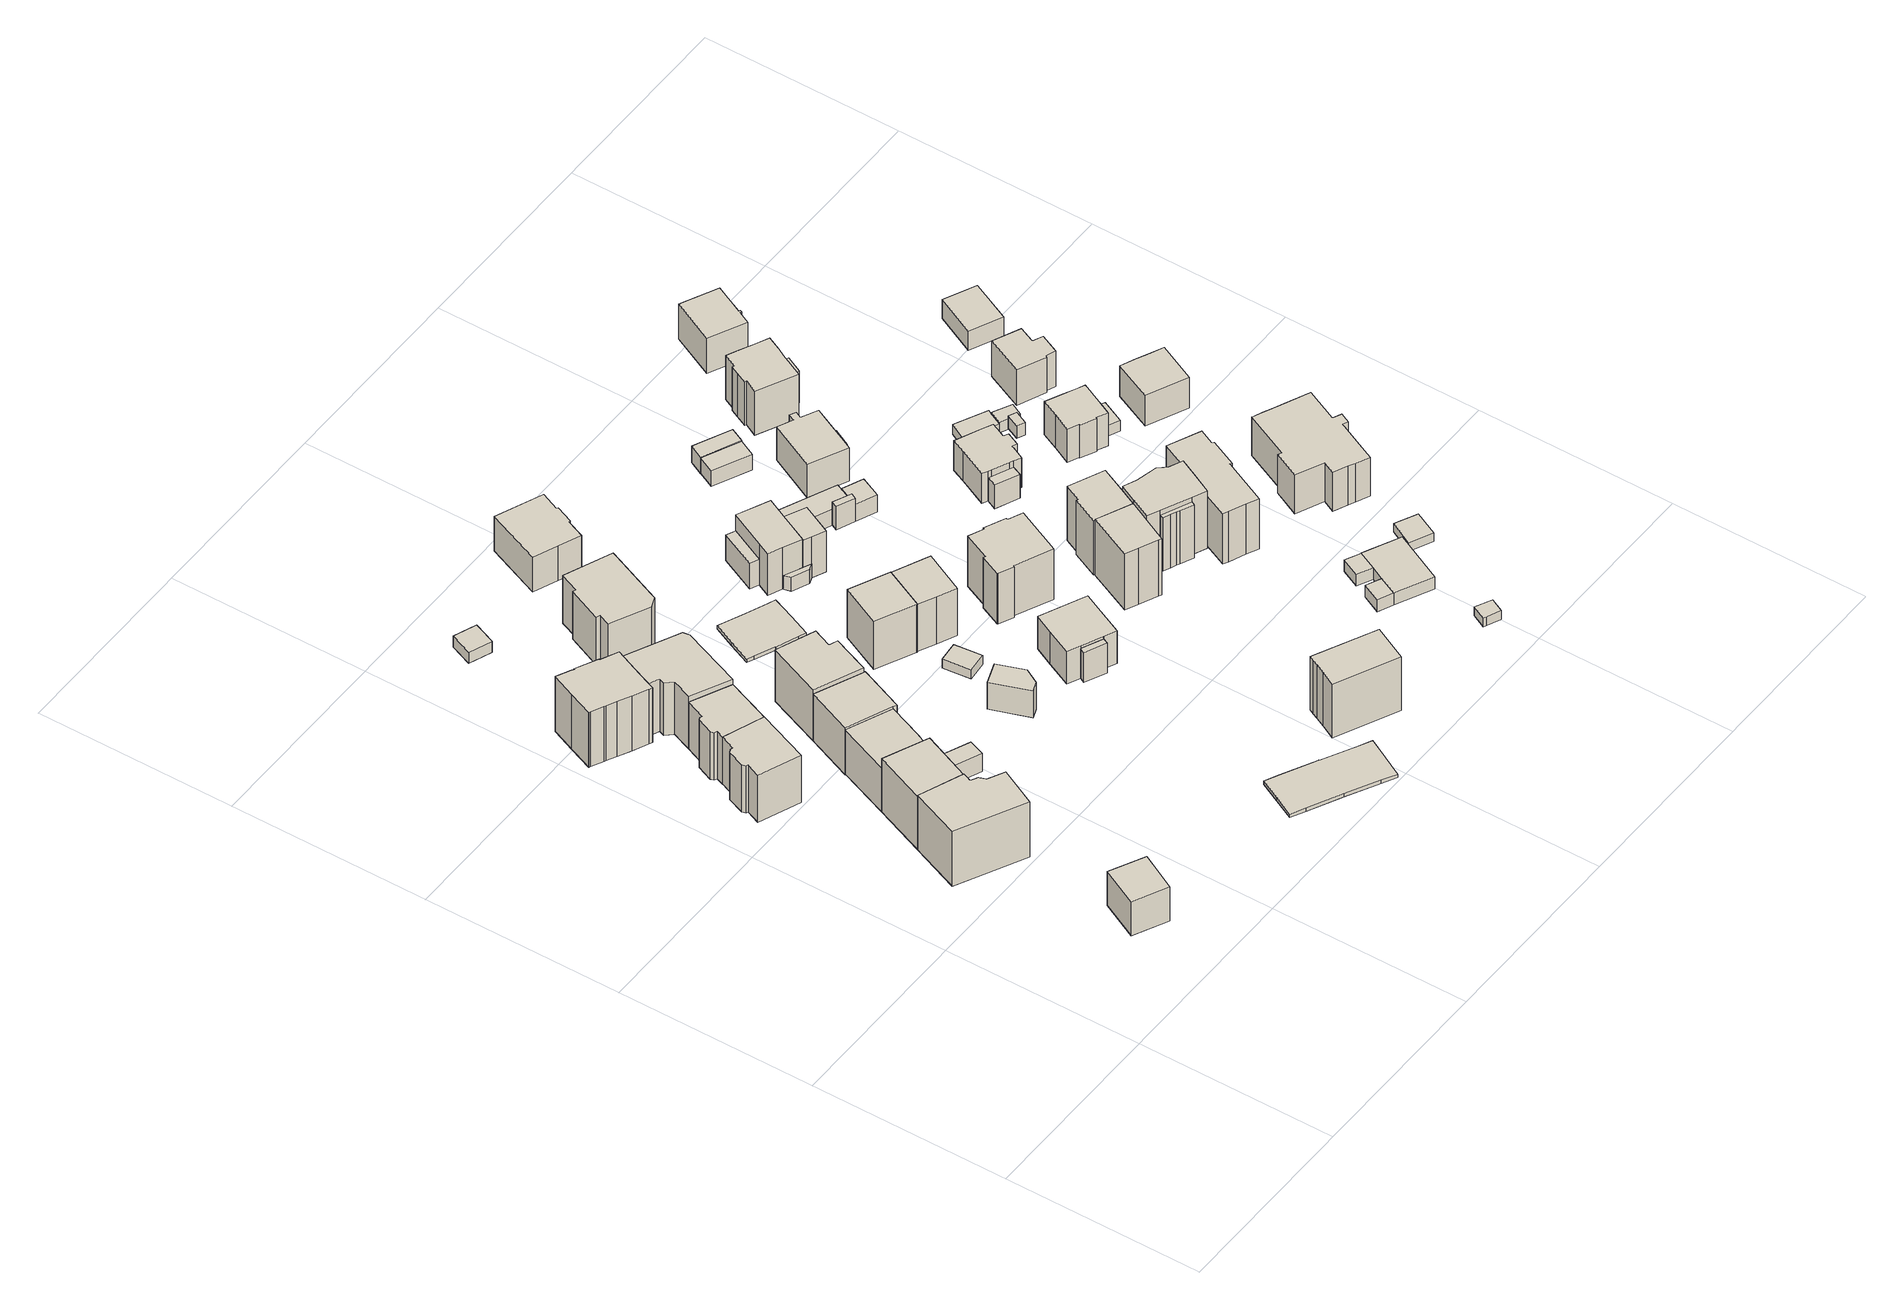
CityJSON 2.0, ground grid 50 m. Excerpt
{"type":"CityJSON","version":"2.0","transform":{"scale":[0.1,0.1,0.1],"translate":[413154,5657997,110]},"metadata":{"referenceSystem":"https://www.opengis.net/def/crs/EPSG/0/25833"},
"CityObjects":{
"building1":{"type":"Building","attributes":{"Dachtyp_tdc":"tdcFreeFormRoof","Gemeindeschluessel":14612000,"Dachneigung":41.94,"QualitaetDacherkennung":70,"Geometrietyp2DReferenz":"3000","measuredHeight":12.19,"function":"31001_9998","roofType":"5000"},"geometry":[{"type":"Solid","lod":"1","boundaries":[[[[0,1,2,3]],[[4,5,6,7]],[[3,5,4,0]],[[2,6,5,3]],[[1,7,6,2]],[[0,4,7,1]]]]}]},
"building2":{"type":"Building","attributes":{"Dachtyp_tdc":"tdcFreeFormRoof","Gemeindeschluessel":14612000,"Dachneigung":33.84,"QualitaetDacherkennung":47,"Geometrietyp2DReferenz":"3000","measuredHeight":18.22,"function":"31001_9998","roofType":"5000"},"geometry":[{"type":"Solid","lod":"1","boundaries":[[[[8,9,10,11,12,13,14,15]],[[16,17,18,19,20,21,22,23]],[[15,17,16,8]],[[14,18,17,15]],[[13,19,18,14]],[[12,20,19,13]],[[11,21,20,12]],[[10,22,21,11]],[[9,23,22,10]],[[8,16,23,9]]]]}]},
"building3":{"type":"Building","attributes":{"Dachtyp_tdc":"tdcFreeFormRoof","Gemeindeschluessel":14612000,"Dachneigung":29.76,"QualitaetDacherkennung":68,"Geometrietyp2DReferenz":"3000","measuredHeight":15.93,"function":"31001_9998","roofType":"5000"},"geometry":[{"type":"Solid","lod":"1","boundaries":[[[[24,25,26,27,28,29,30,31,32,33]],[[34,35,36,37,38,39,40,41,42,43]],[[33,35,34,24]],[[32,36,35,33]],[[31,37,36,32]],[[30,38,37,31]],[[29,39,38,30]],[[28,40,39,29]],[[27,41,40,28]],[[26,42,41,27]],[[25,43,42,26]],[[24,34,43,25]]]]}]},
"building4":{"type":"Building","attributes":{"Dachtyp_tdc":"tdcPolyFlatRoof","Gemeindeschluessel":14612000,"Dachneigung":0,"QualitaetDacherkennung":62,"Geometrietyp2DReferenz":"3000","measuredHeight":15.97,"function":"31001_9998","roofType":"1000"},"geometry":[{"type":"Solid","lod":"1","boundaries":[[[[44,45,46,47]],[[48,49,50,51]],[[47,49,48,44]],[[46,50,49,47]],[[45,51,50,46]],[[44,48,51,45]]]]}]},
"building5":{"type":"Building","attributes":{"Dachtyp_tdc":"tdcGableRoof","Gemeindeschluessel":14612000,"Dachneigung":12.83,"QualitaetDacherkennung":75,"Geometrietyp2DReferenz":"3000","measuredHeight":17.01,"function":"31001_9998","roofType":"3100"},"geometry":[{"type":"Solid","lod":"1","boundaries":[[[[52,53,54,55,56,57,58,59,60,61,62,63,64,65,66,67,68,69,70,71]],[[72,73,74,75,76,77,78,79,80,81,82,83,84,85,86,87,88,89,90,91]],[[71,73,72,52]],[[70,74,73,71]],[[69,75,74,70]],[[68,76,75,69]],[[67,77,76,68]],[[66,78,77,67]],[[65,79,78,66]],[[64,80,79,65]],[[63,81,80,64]],[[62,82,81,63]],[[61,83,82,62]],[[60,84,83,61]],[[59,85,84,60]],[[58,86,85,59]],[[57,87,86,58]],[[56,88,87,57]],[[55,89,88,56]],[[54,90,89,55]],[[53,91,90,54]],[[52,72,91,53]]]]}]},
"building6":{"type":"Building","attributes":{"Dachtyp_tdc":"tdcFreeFormRoof","Gemeindeschluessel":14612000,"Dachneigung":30,"QualitaetDacherkennung":72,"Geometrietyp2DReferenz":"3000","measuredHeight":15.95,"function":"31001_9998","roofType":"5000"},"geometry":[{"type":"Solid","lod":"1","boundaries":[[[[92,93,94,95,96,97,98,99,100,101]],[[102,103,104,105,106,107,108,109,110,111]],[[101,103,102,92]],[[100,104,103,101]],[[99,105,104,100]],[[98,106,105,99]],[[97,107,106,98]],[[96,108,107,97]],[[95,109,108,96]],[[94,110,109,95]],[[93,111,110,94]],[[92,102,111,93]]]]}]},
"building7":{"type":"Building","attributes":{"Dachtyp_tdc":"tdcGableRoof","Gemeindeschluessel":14612000,"Dachneigung":38.31,"QualitaetDacherkennung":55,"Geometrietyp2DReferenz":"3000","measuredHeight":15.66,"function":"31001_9998","roofType":"3100"},"geometry":[{"type":"Solid","lod":"1","boundaries":[[[[112,113,114,115,116,117]],[[118,119,120,121,50,49]],[[117,119,118,112]],[[116,120,119,117]],[[115,121,120,116]],[[114,50,121,115]],[[113,49,50,114]],[[112,118,49,113]]]]}]},
"building8":{"type":"Building","attributes":{"Dachtyp_tdc":"tdcFreeFormRoof","Gemeindeschluessel":14612000,"Dachneigung":10.25,"QualitaetDacherkennung":38,"Geometrietyp2DReferenz":"3000","measuredHeight":17.3,"function":"31001_9998","roofType":"5000"},"geometry":[{"type":"Solid","lod":"1","boundaries":[[[[122,123,124,125,126,127,128,129,130]],[[108,131,132,133,134,135,136,137,109]],[[130,131,108,122]],[[129,132,131,130]],[[128,133,132,129]],[[127,134,133,128]],[[126,135,134,127]],[[125,136,135,126]],[[124,137,136,125]],[[123,109,137,124]],[[122,108,109,123]]]]}]},
"building9":{"type":"Building","attributes":{"Dachtyp_tdc":"tdcFreeFormRoof","Gemeindeschluessel":14612000,"Dachneigung":26.34,"QualitaetDacherkennung":19,"Geometrietyp2DReferenz":"3000","measuredHeight":5.82,"function":"31001_9998","roofType":"5000"},"geometry":[{"type":"Solid","lod":"1","boundaries":[[[[138,139,140,141,142,143]],[[144,145,146,147,148,149]],[[143,145,144,138]],[[142,146,145,143]],[[141,147,146,142]],[[140,148,147,141]],[[139,149,148,140]],[[138,144,149,139]]]]}]},
"building10":{"type":"Building","attributes":{"Dachtyp_tdc":"tdcFreeFormRoof","Gemeindeschluessel":14612000,"Dachneigung":39.56,"QualitaetDacherkennung":43,"Geometrietyp2DReferenz":"3000","measuredHeight":16.81,"function":"31001_9998","roofType":"5000"},"geometry":[{"type":"Solid","lod":"1","boundaries":[[[[150,151,152,153,154,155]],[[156,157,158,159,160,161]],[[155,157,156,150]],[[154,158,157,155]],[[153,159,158,154]],[[152,160,159,153]],[[151,161,160,152]],[[150,156,161,151]]]]}]},
"building11":{"type":"Building","attributes":{"Dachtyp_tdc":"tdcGableRoof","Gemeindeschluessel":14612000,"Dachneigung":25.53,"QualitaetDacherkennung":77,"Geometrietyp2DReferenz":"3000","measuredHeight":4.07,"function":"31001_9998","roofType":"3100"},"geometry":[{"type":"Solid","lod":"1","boundaries":[[[[162,163,164,165]],[[166,167,168,169]],[[165,167,166,162]],[[164,168,167,165]],[[163,169,168,164]],[[162,166,169,163]]]]}]},
"building12":{"type":"Building","attributes":{"Dachtyp_tdc":"tdcFreeFormRoof","Gemeindeschluessel":14612000,"Dachneigung":32.4,"QualitaetDacherkennung":54,"Geometrietyp2DReferenz":"3000","measuredHeight":17.24,"function":"31001_9998","roofType":"5000"},"geometry":[{"type":"Solid","lod":"1","boundaries":[[[[170,171,172,173,174,175]],[[176,177,157,156,178,179]],[[175,177,176,170]],[[174,157,177,175]],[[173,156,157,174]],[[172,178,156,173]],[[171,179,178,172]],[[170,176,179,171]]]]}]},
"building13":{"type":"Building","attributes":{"Dachtyp_tdc":"tdcFreeFormRoof","Gemeindeschluessel":14612000,"Dachneigung":32.1,"QualitaetDacherkennung":59,"Geometrietyp2DReferenz":"3000","measuredHeight":16.16,"function":"31001_9998","roofType":"5000"},"geometry":[{"type":"Solid","lod":"1","boundaries":[[[[180,181,182,183,184,185,186,187,188]],[[189,190,191,192,193,194,195,196,197]],[[188,190,189,180]],[[187,191,190,188]],[[186,192,191,187]],[[185,193,192,186]],[[184,194,193,185]],[[183,195,194,184]],[[182,196,195,183]],[[181,197,196,182]],[[180,189,197,181]]]]}]},
"building14":{"type":"Building","attributes":{"BodenHoehe":111.93,"gemHoehe":0,"BauwerkHoehe":1,"Breite":11.5,"Erfassungsdatum_Objekt":"2022-03-29","Gemeindeschluessel":"14612000","Geometrietyp2DReferenz":"3000","measuredHeight":1,"function":"53001_1800"},"geometry":[{"type":"Solid","lod":"1","boundaries":[[[[198,199,200,201,202,203,204,205,206,207,208,209,210,211]],[[212,213,214,215,216,217,218,219,220,221,222,223,224,225]],[[211,213,212,198]],[[210,214,213,211]],[[209,215,214,210]],[[208,216,215,209]],[[207,217,216,208]],[[206,218,217,207]],[[205,219,218,206]],[[204,220,219,205]],[[203,221,220,204]],[[202,222,221,203]],[[201,223,222,202]],[[200,224,223,201]],[[199,225,224,200]],[[198,212,225,199]]]]}]},
"building15":{"type":"Building","attributes":{"Dachtyp_tdc":"tdcPolyFlatRoof","Gemeindeschluessel":14612000,"Dachneigung":0,"QualitaetDacherkennung":50,"Geometrietyp2DReferenz":"3000","measuredHeight":7.91,"function":"31001_9998","roofType":"1000"},"geometry":[{"type":"Solid","lod":"1","boundaries":[[[[226,227,228,229,230]],[[231,232,233,234,235]],[[230,232,231,226]],[[229,233,232,230]],[[228,234,233,229]],[[227,235,234,228]],[[226,231,235,227]]]]}]},
"building16":{"type":"Building","attributes":{"BodenHoehe":111.29,"gemHoehe":0,"BauwerkHoehe":1,"Breite":12,"Erfassungsdatum_Objekt":"2022-03-29","Gemeindeschluessel":"14612000","Geometrietyp2DReferenz":"3000","measuredHeight":1,"function":"53001_1800"},"geometry":[{"type":"Solid","lod":"1","boundaries":[[[[236,237,238,239,240,241,242,243,244,245,246,247,248,249]],[[250,251,252,253,254,255,256,257,258,259,260,261,262,263]],[[249,251,250,236]],[[248,252,251,249]],[[247,253,252,248]],[[246,254,253,247]],[[245,255,254,246]],[[244,256,255,245]],[[243,257,256,244]],[[242,258,257,243]],[[241,259,258,242]],[[240,260,259,241]],[[239,261,260,240]],[[238,262,261,239]],[[237,263,262,238]],[[236,250,263,237]]]]}]},
"building17":{"type":"Building","attributes":{"Dachtyp_tdc":"tdcPolyFlatRoof","Gemeindeschluessel":14612000,"Dachneigung":0,"QualitaetDacherkennung":91,"Geometrietyp2DReferenz":"3000","measuredHeight":2.74,"function":"31001_9998","roofType":"1000"},"geometry":[{"type":"Solid","lod":"1","boundaries":[[[[264,265,266,267]],[[268,269,270,271]],[[267,269,268,264]],[[266,270,269,267]],[[265,271,270,266]],[[264,268,271,265]]]]}]},
"building18":{"type":"Building","attributes":{"Dachtyp_tdc":"tdcGableRoof","Gemeindeschluessel":14612000,"Dachneigung":36.24,"QualitaetDacherkennung":60,"Geometrietyp2DReferenz":"3000","measuredHeight":16.45,"function":"31001_9998","roofType":"3100"},"geometry":[{"type":"Solid","lod":"1","boundaries":[[[[272,273,274,275,276]],[[277,278,279,280,281]],[[276,278,277,272]],[[275,279,278,276]],[[274,280,279,275]],[[273,281,280,274]],[[272,277,281,273]]]]}]},
"building19":{"type":"Building","attributes":{"Dachtyp_tdc":"tdcGableRoof","Gemeindeschluessel":14612000,"Dachneigung":26.32,"QualitaetDacherkennung":50,"Geometrietyp2DReferenz":"3000","measuredHeight":11.9,"function":"31001_9998","roofType":"3100"},"geometry":[{"type":"Solid","lod":"1","boundaries":[[[[282,283,284,285,286,287,288,289,290,291]],[[292,293,294,295,296,297,298,299,300,301]],[[291,293,292,282]],[[290,294,293,291]],[[289,295,294,290]],[[288,296,295,289]],[[287,297,296,288]],[[286,298,297,287]],[[285,299,298,286]],[[284,300,299,285]],[[283,301,300,284]],[[282,292,301,283]]]]}]},
"building20":{"type":"Building","attributes":{"Dachtyp_tdc":"tdcFreeFormRoof","Gemeindeschluessel":14612000,"Dachneigung":36.78,"QualitaetDacherkennung":63,"Geometrietyp2DReferenz":"3000","measuredHeight":16.24,"function":"31001_9998","roofType":"5000"},"geometry":[{"type":"Solid","lod":"1","boundaries":[[[[302,303,304,305,306]],[[307,308,309,310,311]],[[306,308,307,302]],[[305,309,308,306]],[[304,310,309,305]],[[303,311,310,304]],[[302,307,311,303]]]]}]},
"building21":{"type":"Building","attributes":{"Gemeindeschluessel":14612000,"Geometrietyp2DReferenz":"3000","function":"31001_9998","roofType":"9999"},"children":["building21-1","building21-2"]},
"building21-1":{"type":"BuildingPart","attributes":{"Dachtyp_tdc":"tdcCutGableRoof","Dachneigung":0.627,"QualitaetDacherkennung":43,"Geometrietyp2DReferenz":"3000","measuredHeight":9.21,"roofType":"9999"},"parents":["building21"],"geometry":[{"type":"Solid","lod":"1","boundaries":[[[[312,313,314,315]],[[316,317,318,319]],[[315,317,316,312]],[[314,318,317,315]],[[313,319,318,314]],[[312,316,319,313]]]]}]},
"building21-2":{"type":"BuildingPart","attributes":{"Dachtyp_tdc":"tdcTentRoof","Dachneigung":29.8,"QualitaetDacherkennung":54,"Geometrietyp2DReferenz":"3000","measuredHeight":11.51,"roofType":"3500"},"parents":["building21"],"geometry":[{"type":"Solid","lod":"1","boundaries":[[[[320,321,322,323,324,325,326,327,328]],[[318,329,330,331,332,333,334,335,319]],[[327,329,318,328]],[[326,330,329,327]],[[325,331,330,326]],[[324,332,331,325]],[[323,333,332,324]],[[322,334,333,323]],[[321,335,334,322]],[[320,319,335,321]],[[328,318,319,320]]]]}]},
"building22":{"type":"Building","attributes":{"Dachtyp_tdc":"tdcHipRoof","Gemeindeschluessel":14612000,"Dachneigung":11.22,"QualitaetDacherkennung":61,"Geometrietyp2DReferenz":"3000","measuredHeight":16.4,"function":"31001_9998","roofType":"3200"},"geometry":[{"type":"Solid","lod":"1","boundaries":[[[[336,337,338,339,340,341,342]],[[343,344,345,346,347,348,349]],[[342,344,343,336]],[[341,345,344,342]],[[340,346,345,341]],[[339,347,346,340]],[[338,348,347,339]],[[337,349,348,338]],[[336,343,349,337]]]]}]},
"building23":{"type":"Building","attributes":{"Gemeindeschluessel":14612000,"Geometrietyp2DReferenz":"3000","function":"31001_9998","roofType":"9999"},"children":["building23-1","building23-2","building23-3","building23-4"]},
"building23-1":{"type":"BuildingPart","attributes":{"Dachtyp_tdc":"tdcGableRoof","Dachneigung":10.36,"QualitaetDacherkennung":18,"Geometrietyp2DReferenz":"3000","measuredHeight":8.34,"roofType":"3100"},"parents":["building23"],"geometry":[{"type":"Solid","lod":"1","boundaries":[[[[350,351,352,353]],[[354,355,356,357]],[[353,355,354,350]],[[352,356,355,353]],[[351,357,356,352]],[[350,354,357,351]]]]}]},
"building23-2":{"type":"BuildingPart","attributes":{"Dachtyp_tdc":"tdcHipRoof","Dachneigung":44.69,"QualitaetDacherkennung":45,"Geometrietyp2DReferenz":"3000","measuredHeight":14.65,"roofType":"3200"},"parents":["building23"],"geometry":[{"type":"Solid","lod":"1","boundaries":[[[[358,359,360,361,362,363,364]],[[354,357,365,366,367,368,369]],[[364,357,354,358]],[[363,365,357,364]],[[362,366,365,363]],[[361,367,366,362]],[[360,368,367,361]],[[359,369,368,360]],[[358,354,369,359]]]]}]},
"building23-3":{"type":"BuildingPart","attributes":{"Dachtyp_tdc":"tdcPolyFlatRoof","Dachneigung":18.73,"QualitaetDacherkennung":51,"Geometrietyp2DReferenz":"3000","measuredHeight":4.42,"roofType":"2100"},"parents":["building23"],"geometry":[{"type":"Solid","lod":"1","boundaries":[[[[370,371,372,373]],[[374,375,376,368]],[[373,375,374,370]],[[372,376,375,373]],[[371,368,376,372]],[[370,374,368,371]]]]}]},
"building23-4":{"type":"BuildingPart","attributes":{"Dachtyp_tdc":"tdcHipAndGableRoof","Dachneigung":45.88,"QualitaetDacherkennung":57,"Geometrietyp2DReferenz":"3000","measuredHeight":14.62,"roofType":"5000"},"parents":["building23"],"geometry":[{"type":"Solid","lod":"1","boundaries":[[[[377,378,379,380,381]],[[382,383,374,367,366]],[[381,383,382,377]],[[380,374,383,381]],[[379,367,374,380]],[[378,366,367,379]],[[377,382,366,378]]]]}]},
"building24":{"type":"Building","attributes":{"Dachtyp_tdc":"tdcTentRoof","Gemeindeschluessel":14612000,"Dachneigung":18.92,"QualitaetDacherkennung":70,"Geometrietyp2DReferenz":"3000","measuredHeight":16.29,"function":"31001_9998","roofType":"3500"},"geometry":[{"type":"Solid","lod":"1","boundaries":[[[[384,385,386,387,388,389,390,391,392,393,394,395,396]],[[397,398,399,400,401,402,403,404,405,406,407,408,409]],[[396,398,397,384]],[[395,399,398,396]],[[394,400,399,395]],[[393,401,400,394]],[[392,402,401,393]],[[391,403,402,392]],[[390,404,403,391]],[[389,405,404,390]],[[388,406,405,389]],[[387,407,406,388]],[[386,408,407,387]],[[385,409,408,386]],[[384,397,409,385]]]]}]},
"building25":{"type":"Building","attributes":{"Dachtyp_tdc":"tdcPolyFlatRoof","Gemeindeschluessel":14612000,"Dachneigung":0,"QualitaetDacherkennung":0,"Geometrietyp2DReferenz":"3000","BezugspunktDach":"2000","measuredHeight":3,"function":"31001_9998"},"geometry":[{"type":"Solid","lod":"1","boundaries":[[[[410,411,412,413,414]],[[415,416,417,418,419]],[[414,416,415,410]],[[413,417,416,414]],[[412,418,417,413]],[[411,419,418,412]],[[410,415,419,411]]]]}]},
"building26":{"type":"Building","attributes":{"Dachtyp_tdc":"tdcFreeFormRoof","Gemeindeschluessel":14612000,"Dachneigung":39.5,"QualitaetDacherkennung":43,"Geometrietyp2DReferenz":"3000","measuredHeight":18.75,"function":"31001_9998","roofType":"5000"},"geometry":[{"type":"Solid","lod":"1","boundaries":[[[[420,421,422,423,424,425,426]],[[427,428,429,430,431,432,433]],[[426,428,427,420]],[[425,429,428,426]],[[424,430,429,425]],[[423,431,430,424]],[[422,432,431,423]],[[421,433,432,422]],[[420,427,433,421]]]]}]},
"building27":{"type":"Building","attributes":{"Gemeindeschluessel":14612000,"Geometrietyp2DReferenz":"3000","function":"31001_9998","roofType":"9999"},"children":["building27-1","building27-2","building27-3"]},
"building27-1":{"type":"BuildingPart","attributes":{"Dachtyp_tdc":"tdcGableRoof","Dachneigung":68.47,"QualitaetDacherkennung":4,"Geometrietyp2DReferenz":"3000","measuredHeight":11.21,"roofType":"3100"},"parents":["building27"],"geometry":[{"type":"Solid","lod":"1","boundaries":[[[[434,435,436,437]],[[438,439,440,441]],[[437,439,438,434]],[[436,440,439,437]],[[435,441,440,436]],[[434,438,441,435]]]]}]},
"building27-2":{"type":"BuildingPart","attributes":{"Dachtyp_tdc":"tdcHipAndGableRoof","Dachneigung":10.11,"QualitaetDacherkennung":45,"Geometrietyp2DReferenz":"3000","measuredHeight":5.62,"roofType":"5000"},"parents":["building27"],"geometry":[{"type":"Solid","lod":"1","boundaries":[[[[442,443,444,445]],[[446,440,447,448]],[[445,440,446,442]],[[444,447,440,445]],[[443,448,447,444]],[[442,446,448,443]]]]}]},
"building27-3":{"type":"BuildingPart","attributes":{"Dachtyp_tdc":"tdcGableRoof","Dachneigung":37.48,"QualitaetDacherkennung":11,"Geometrietyp2DReferenz":"3000","measuredHeight":7.16,"roofType":"3100"},"parents":["building27"],"geometry":[{"type":"Solid","lod":"1","boundaries":[[[[449,450,451,452]],[[453,441,454,455]],[[452,441,453,449]],[[451,454,441,452]],[[450,455,454,451]],[[449,453,455,450]]]]}]},
"building28":{"type":"Building","attributes":{"Dachtyp_tdc":"tdcHipAndGableRoof","Gemeindeschluessel":14612000,"Dachneigung":39.61,"QualitaetDacherkennung":51,"Geometrietyp2DReferenz":"3000","measuredHeight":18.2,"function":"31001_9998","roofType":"5000"},"geometry":[{"type":"Solid","lod":"1","boundaries":[[[[456,457,458,459,460,461,462,463,464]],[[465,466,467,468,469,470,471,472,473]],[[464,466,465,456]],[[463,467,466,464]],[[462,468,467,463]],[[461,469,468,462]],[[460,470,469,461]],[[459,471,470,460]],[[458,472,471,459]],[[457,473,472,458]],[[456,465,473,457]]]]}]},
"building29":{"type":"Building","attributes":{"Dachtyp_tdc":"tdcPolyFlatRoof","Gemeindeschluessel":14612000,"Dachneigung":27.42,"QualitaetDacherkennung":83,"Geometrietyp2DReferenz":"3000","measuredHeight":5.73,"function":"31001_9998","roofType":"2100"},"geometry":[{"type":"Solid","lod":"1","boundaries":[[[[474,475,476,477]],[[478,479,480,481]],[[477,479,478,474]],[[476,480,479,477]],[[475,481,480,476]],[[474,478,481,475]]]]}]},
"building30":{"type":"Building","attributes":{"Dachtyp_tdc":"tdcPolyFlatRoof","Gemeindeschluessel":14612000,"Dachneigung":28.26,"QualitaetDacherkennung":78,"Geometrietyp2DReferenz":"3000","measuredHeight":5.95,"function":"31001_9998","roofType":"2100"},"geometry":[{"type":"Solid","lod":"1","boundaries":[[[[482,483,484,485]],[[486,487,488,489]],[[485,487,486,482]],[[484,488,487,485]],[[483,489,488,484]],[[482,486,489,483]]]]}]},
"building31":{"type":"Building","attributes":{"Gemeindeschluessel":14612000,"Geometrietyp2DReferenz":"3000","function":"31001_9998","roofType":"9999"},"children":["building31-1","building31-2"]},
"building31-1":{"type":"BuildingPart","attributes":{"Dachtyp_tdc":"tdcGableRoof","Dachneigung":40.02,"QualitaetDacherkennung":63,"Geometrietyp2DReferenz":"3000","measuredHeight":19.59,"roofType":"3100"},"parents":["building31"],"geometry":[{"type":"Solid","lod":"1","boundaries":[[[[490,491,492,493,494,495,496,497,498,499,500,501]],[[502,503,504,505,506,507,508,509,510,511,512,513]],[[501,502,513,490]],[[500,503,502,501]],[[499,504,503,500]],[[498,505,504,499]],[[497,506,505,498]],[[496,507,506,497]],[[495,508,507,496]],[[494,509,508,495]],[[493,510,509,494]],[[492,511,510,493]],[[491,512,511,492]],[[490,513,512,491]]]]}]},
"building31-2":{"type":"BuildingPart","attributes":{"Dachtyp_tdc":"tdcGableRoof","Dachneigung":26.72,"QualitaetDacherkennung":37,"Geometrietyp2DReferenz":"3000","measuredHeight":16.87,"roofType":"3100"},"parents":["building31"],"geometry":[{"type":"Solid","lod":"1","boundaries":[[[[514,515,516,517,518,519,520,521]],[[522,523,524,525,502,526,513,527]],[[521,523,522,514]],[[520,524,523,521]],[[519,525,524,520]],[[518,502,525,519]],[[517,526,502,518]],[[516,513,526,517]],[[515,527,513,516]],[[514,522,527,515]]]]}]},
"building32":{"type":"Building","attributes":{"Dachtyp_tdc":"tdcFreeFormRoof","Gemeindeschluessel":14612000,"Dachneigung":10.28,"QualitaetDacherkennung":18,"Geometrietyp2DReferenz":"3000","measuredHeight":3,"function":"31001_9998","roofType":"5000"},"geometry":[{"type":"Solid","lod":"1","boundaries":[[[[528,529,530,531,532]],[[533,534,535,536,537]],[[532,534,533,528]],[[531,535,534,532]],[[530,536,535,531]],[[529,537,536,530]],[[528,533,537,529]]]]}]},
"building33":{"type":"Building","attributes":{"Gemeindeschluessel":14612000,"Geometrietyp2DReferenz":"3000","function":"31001_9998","roofType":"9999"},"children":["building33-1","building33-2","building33-3"]},
"building33-1":{"type":"BuildingPart","attributes":{"Dachtyp_tdc":"tdcPolyFlatRoof","Dachneigung":0,"QualitaetDacherkennung":81,"Geometrietyp2DReferenz":"3000","measuredHeight":3.47,"roofType":"1000"},"parents":["building33"],"geometry":[{"type":"Solid","lod":"1","boundaries":[[[[538,539,540,541]],[[542,543,544,545]],[[541,543,542,538]],[[540,544,543,541]],[[539,545,544,540]],[[538,542,545,539]]]]}]},
"building33-2":{"type":"BuildingPart","attributes":{"Dachtyp_tdc":"tdcPolyFlatRoof","Dachneigung":0,"QualitaetDacherkennung":78,"Geometrietyp2DReferenz":"3000","measuredHeight":3.47,"roofType":"1000"},"parents":["building33"],"geometry":[{"type":"Solid","lod":"1","boundaries":[[[[546,547,548,549]],[[550,551,552,553]],[[549,551,550,546]],[[548,552,551,549]],[[547,553,552,548]],[[546,550,553,547]]]]}]},
"building33-3":{"type":"BuildingPart","attributes":{"Dachtyp_tdc":"tdcPolyFlatRoof","Dachneigung":0,"QualitaetDacherkennung":74,"Geometrietyp2DReferenz":"3000","measuredHeight":3.53,"roofType":"1000"},"parents":["building33"],"geometry":[{"type":"Solid","lod":"1","boundaries":[[[[554,555,556,557,558,559,560]],[[561,542,545,553,552,562,563]],[[560,542,561,554]],[[559,545,542,560]],[[558,553,545,559]],[[557,552,553,558]],[[556,562,552,557]],[[555,563,562,556]],[[554,561,563,555]]]]}]},
"building34":{"type":"Building","attributes":{"Gemeindeschluessel":14612000,"Geometrietyp2DReferenz":"3000","function":"31001_9998","roofType":"9999"},"children":["building34-1","building34-2"]},
"building34-1":{"type":"BuildingPart","attributes":{"Dachtyp_tdc":"tdcFreeFormRoof","Dachneigung":44.82,"QualitaetDacherkennung":8,"Geometrietyp2DReferenz":"3000","measuredHeight":6.87,"roofType":"5000"},"parents":["building34"],"geometry":[{"type":"Solid","lod":"1","boundaries":[[[[564,565,566,567]],[[568,569,570,571]],[[567,569,568,564]],[[566,570,569,567]],[[565,571,570,566]],[[564,568,571,565]]]]}]},
"building34-2":{"type":"BuildingPart","attributes":{"Dachtyp_tdc":"tdcHipRoof","Dachneigung":17.09,"QualitaetDacherkennung":76,"Geometrietyp2DReferenz":"3000","measuredHeight":10.99,"roofType":"3200"},"parents":["building34"],"geometry":[{"type":"Solid","lod":"1","boundaries":[[[[572,573,574,575,576,577,578,579,580,581]],[[582,583,584,585,586,587,588,589,571,570]],[[581,583,582,572]],[[580,584,583,581]],[[579,585,584,580]],[[578,586,585,579]],[[577,587,586,578]],[[576,588,587,577]],[[575,589,588,576]],[[574,571,589,575]],[[573,570,571,574]],[[572,582,570,573]]]]}]},
"building35":{"type":"Building","attributes":{"Dachtyp_tdc":"tdcHipRoof","Gemeindeschluessel":14612000,"Dachneigung":39.37,"QualitaetDacherkennung":43,"Geometrietyp2DReferenz":"3000","measuredHeight":16.94,"function":"31001_9998","roofType":"3200"},"geometry":[{"type":"Solid","lod":"1","boundaries":[[[[590,591,592,593,594,595,596,597,598,599,600,601]],[[602,603,604,605,606,607,608,609,610,611,612,613]],[[601,603,602,590]],[[600,604,603,601]],[[599,605,604,600]],[[598,606,605,599]],[[597,607,606,598]],[[596,608,607,597]],[[595,609,608,596]],[[594,610,609,595]],[[593,611,610,594]],[[592,612,611,593]],[[591,613,612,592]],[[590,602,613,591]]]]}]},
"building36":{"type":"Building","attributes":{"Gemeindeschluessel":14612000,"Geometrietyp2DReferenz":"3000","function":"31001_9998","roofType":"9999"},"children":["building36-1","building36-2"]},
"building36-1":{"type":"BuildingPart","attributes":{"Dachtyp_tdc":"tdcHippedGableRoof","Dachneigung":46.17,"QualitaetDacherkennung":60,"Geometrietyp2DReferenz":"3000","measuredHeight":12.14,"roofType":"3300"},"parents":["building36"],"geometry":[{"type":"Solid","lod":"1","boundaries":[[[[614,615,616,617,618,619,620,621,622,623,624,625,626,627,628,629]],[[630,631,632,633,634,635,636,637,638,639,640,641,642,643,644,645]],[[629,630,645,614]],[[628,631,630,629]],[[627,632,631,628]],[[626,633,632,627]],[[625,634,633,626]],[[624,635,634,625]],[[623,636,635,624]],[[622,637,636,623]],[[621,638,637,622]],[[620,639,638,621]],[[619,640,639,620]],[[618,641,640,619]],[[617,642,641,618]],[[616,643,642,617]],[[615,644,643,616]],[[614,645,644,615]]]]}]},
"building36-2":{"type":"BuildingPart","attributes":{"Dachtyp_tdc":"tdcPolyFlatRoof","Dachneigung":0,"QualitaetDacherkennung":38,"Geometrietyp2DReferenz":"3000","measuredHeight":7.03,"roofType":"1000"},"parents":["building36"],"geometry":[{"type":"Solid","lod":"1","boundaries":[[[[646,647,648,649]],[[645,650,651,632]],[[649,650,645,646]],[[648,651,650,649]],[[647,632,651,648]],[[646,645,632,647]]]]}]},
"building37":{"type":"Building","attributes":{"Dachtyp_tdc":"tdcPolyFlatRoof","Gemeindeschluessel":14612000,"Dachneigung":0,"QualitaetDacherkennung":61,"Geometrietyp2DReferenz":"3000","measuredHeight":2.5,"function":"31001_9998","roofType":"1000"},"geometry":[{"type":"Solid","lod":"1","boundaries":[[[[652,653,654,655]],[[656,657,658,659]],[[655,657,656,652]],[[654,658,657,655]],[[653,659,658,654]],[[652,656,659,653]]]]}]},
"building38":{"type":"Building","attributes":{"Gemeindeschluessel":14612000,"Geometrietyp2DReferenz":"3000","function":"31001_9998","roofType":"9999"},"children":["building38-1","building38-2","building38-3"]},
"building38-1":{"type":"BuildingPart","attributes":{"Dachtyp_tdc":"tdcPolyFlatRoof","Dachneigung":6.09,"QualitaetDacherkennung":30,"Geometrietyp2DReferenz":"3000","measuredHeight":6.47,"roofType":"2100"},"parents":["building38"],"geometry":[{"type":"MultiSurface","lod":"1","boundaries":[[[660,661,660,662,663,664]],[[665,666,667,668,669,668]],[[663,666,665,664]],[[662,667,666,663]],[[660,668,667,662]],[[661,669,668,660]],[[668,660,664,665]]]}]},
"building38-2":{"type":"BuildingPart","attributes":{"Dachtyp_tdc":"tdcPolyFlatRoof","Dachneigung":20.87,"QualitaetDacherkennung":62,"Geometrietyp2DReferenz":"3000","measuredHeight":9.96,"roofType":"2100"},"parents":["building38"],"geometry":[{"type":"Solid","lod":"1","boundaries":[[[[670,671,672,673,674,675,676,677]],[[678,679,680,681,682,683,684,685]],[[677,679,678,670]],[[676,680,679,677]],[[675,681,680,676]],[[674,682,681,675]],[[673,683,682,674]],[[672,684,683,673]],[[671,685,684,672]],[[670,678,685,671]]]]}]},
"building38-3":{"type":"BuildingPart","attributes":{"Dachtyp_tdc":"tdcGableRoof","Dachneigung":24.54,"QualitaetDacherkennung":51,"Geometrietyp2DReferenz":"3000","measuredHeight":14.51,"roofType":"3100"},"parents":["building38"],"geometry":[{"type":"Solid","lod":"1","boundaries":[[[[686,687,688,689,690,691,692,693,694,695,696,697,698,699]],[[700,665,669,701,682,702,681,703,704,705,706,707,708,709]],[[699,665,700,686]],[[698,669,665,699]],[[697,701,669,698]],[[696,682,701,697]],[[695,702,682,696]],[[694,681,702,695]],[[693,703,681,694]],[[692,704,703,693]],[[691,705,704,692]],[[690,706,705,691]],[[689,707,706,690]],[[688,708,707,689]],[[687,709,708,688]],[[686,700,709,687]]]]}]},
"building39":{"type":"Building","attributes":{"Dachtyp_tdc":"tdcPolyFlatRoof","Gemeindeschluessel":14612000,"Dachneigung":5.83,"QualitaetDacherkennung":71,"Geometrietyp2DReferenz":"3000","measuredHeight":3.08,"function":"31001_9998","roofType":"2100"},"geometry":[{"type":"Solid","lod":"1","boundaries":[[[[710,711,712,713,714]],[[715,716,717,718,719]],[[714,716,715,710]],[[713,717,716,714]],[[712,718,717,713]],[[711,719,718,712]],[[710,715,719,711]]]]}]},
"building40":{"type":"Building","attributes":{"Dachtyp_tdc":"tdcFreeFormRoof","Gemeindeschluessel":14612000,"Dachneigung":42.02,"QualitaetDacherkennung":23,"Geometrietyp2DReferenz":"3000","measuredHeight":4.25,"function":"31001_9998","roofType":"5000"},"geometry":[{"type":"Solid","lod":"1","boundaries":[[[[720,721,722,723]],[[724,725,726,727]],[[723,725,724,720]],[[722,726,725,723]],[[721,727,726,722]],[[720,724,727,721]]]]}]},
"building41":{"type":"Building","attributes":{"Dachtyp_tdc":"tdcPolyFlatRoof","Gemeindeschluessel":14612000,"Dachneigung":6.3,"QualitaetDacherkennung":55,"Geometrietyp2DReferenz":"3000","measuredHeight":3.23,"function":"31001_9998","roofType":"2100"},"geometry":[{"type":"Solid","lod":"1","boundaries":[[[[728,729,730,731,732,733]],[[734,735,736,737,738,739]],[[733,735,734,728]],[[732,736,735,733]],[[731,737,736,732]],[[730,738,737,731]],[[729,739,738,730]],[[728,734,739,729]]]]}]},
"building42":{"type":"Building","attributes":{"Gemeindeschluessel":14612000,"Geometrietyp2DReferenz":"3000","function":"31001_9998","roofType":"9999"},"children":["building42-1","building42-2","building42-3"]},
"building42-1":{"type":"BuildingPart","attributes":{"Dachtyp_tdc":"tdcGableRoof","Dachneigung":17.89,"QualitaetDacherkennung":40,"Geometrietyp2DReferenz":"3000","measuredHeight":10.64,"roofType":"3100"},"parents":["building42"],"geometry":[{"type":"Solid","lod":"1","boundaries":[[[[740,741,742,743,744,745,746,747,748,749,750,751,752,753]],[[754,755,756,757,758,759,760,761,762,763,764,765,766,767]],[[753,755,754,740]],[[752,756,755,753]],[[751,757,756,752]],[[750,758,757,751]],[[749,759,758,750]],[[748,760,759,749]],[[747,761,760,748]],[[746,762,761,747]],[[745,763,762,746]],[[744,764,763,745]],[[743,765,764,744]],[[742,766,765,743]],[[741,767,766,742]],[[740,754,767,741]]]]}]},
"building42-2":{"type":"BuildingPart","attributes":{"Dachtyp_tdc":"tdcPolyFlatRoof","Dachneigung":0,"QualitaetDacherkennung":68,"Geometrietyp2DReferenz":"3000","measuredHeight":3.11,"roofType":"1000"},"parents":["building42"],"geometry":[{"type":"Solid","lod":"1","boundaries":[[[[768,769,770,771]],[[765,772,773,767]],[[770,772,765,771]],[[769,773,772,770]],[[768,767,773,769]],[[771,765,767,768]]]]}]},
"building42-3":{"type":"BuildingPart","attributes":{"Dachtyp_tdc":"tdcFreeFormRoof","Dachneigung":37.54,"QualitaetDacherkennung":16,"Geometrietyp2DReferenz":"3000","measuredHeight":5.1,"roofType":"5000"},"parents":["building42"],"geometry":[{"type":"Solid","lod":"1","boundaries":[[[[774,775,776,777]],[[762,778,779,763]],[[777,778,762,774]],[[776,779,778,777]],[[775,763,779,776]],[[774,762,763,775]]]]}]},
"building43":{"type":"Building","attributes":{"Dachtyp_tdc":"tdcFreeFormRoof","Gemeindeschluessel":14612000,"Dachneigung":40.43,"QualitaetDacherkennung":49,"Geometrietyp2DReferenz":"3000","measuredHeight":15.75,"function":"31001_9998","roofType":"5000"},"geometry":[{"type":"Solid","lod":"1","boundaries":[[[[780,781,782,783,784,785,786,787,788,789,790,791,792,793,794,795,796,797,798,799]],[[800,801,802,803,804,805,806,807,808,809,810,811,812,813,814,815,816,817,818,819]],[[799,801,800,780]],[[798,802,801,799]],[[797,803,802,798]],[[796,804,803,797]],[[795,805,804,796]],[[794,806,805,795]],[[793,807,806,794]],[[792,808,807,793]],[[791,809,808,792]],[[790,810,809,791]],[[789,811,810,790]],[[788,812,811,789]],[[787,813,812,788]],[[786,814,813,787]],[[785,815,814,786]],[[784,816,815,785]],[[783,817,816,784]],[[782,818,817,783]],[[781,819,818,782]],[[780,800,819,781]]]]}]},
"building44":{"type":"Building","attributes":{"Gemeindeschluessel":14612000,"Geometrietyp2DReferenz":"3000","function":"31001_9998","roofType":"9999"},"children":["building44-1","building44-2"]},
"building44-1":{"type":"BuildingPart","attributes":{"Dachtyp_tdc":"tdcHipRoof","Dachneigung":22.06,"QualitaetDacherkennung":88,"Geometrietyp2DReferenz":"3000","measuredHeight":11.59,"roofType":"3200"},"parents":["building44"],"geometry":[{"type":"Solid","lod":"1","boundaries":[[[[820,821,822,823,824,825,826,827,828]],[[829,830,831,832,833,834,835,836,837]],[[828,830,829,820]],[[827,831,830,828]],[[826,832,831,827]],[[825,833,832,826]],[[824,834,833,825]],[[823,835,834,824]],[[822,836,835,823]],[[821,837,836,822]],[[820,829,837,821]]]]}]},
"building44-2":{"type":"BuildingPart","attributes":{"Dachtyp_tdc":"tdcPolyFlatRoof","Dachneigung":5.09,"QualitaetDacherkennung":54,"Geometrietyp2DReferenz":"3000","measuredHeight":6.22,"roofType":"2100"},"parents":["building44"],"geometry":[{"type":"Solid","lod":"1","boundaries":[[[[838,839,840,841,842,843,844]],[[845,830,829,837,846,847,848]],[[844,830,845,838]],[[843,829,830,844]],[[842,837,829,843]],[[841,846,837,842]],[[840,847,846,841]],[[839,848,847,840]],[[838,845,848,839]]]]}]},
"building45":{"type":"Building","attributes":{"Dachtyp_tdc":"tdcFreeFormRoof","Gemeindeschluessel":14612000,"Dachneigung":37.62,"QualitaetDacherkennung":55,"Geometrietyp2DReferenz":"3000","measuredHeight":11.97,"function":"31001_9998","roofType":"5000"},"geometry":[{"type":"Solid","lod":"1","boundaries":[[[[849,850,851,852,853,854,855,856]],[[857,858,859,860,861,862,863,864]],[[856,858,857,849]],[[855,859,858,856]],[[854,860,859,855]],[[853,861,860,854]],[[852,862,861,853]],[[851,863,862,852]],[[850,864,863,851]],[[849,857,864,850]]]]}]},
"building46":{"type":"Building","attributes":{"Dachtyp_tdc":"tdcFreeFormRoof","Gemeindeschluessel":14612000,"Dachneigung":36.5,"QualitaetDacherkennung":54,"Geometrietyp2DReferenz":"3000","measuredHeight":11.27,"function":"31001_9998","roofType":"5000"},"geometry":[{"type":"Solid","lod":"1","boundaries":[[[[865,866,867,868,869,870]],[[871,872,873,874,875,876]],[[870,872,871,865]],[[869,873,872,870]],[[868,874,873,869]],[[867,875,874,868]],[[866,876,875,867]],[[865,871,876,866]]]]}]},
"building47":{"type":"Building","attributes":{"Dachtyp_tdc":"tdcGableRoof","Gemeindeschluessel":14612000,"Dachneigung":31.36,"QualitaetDacherkennung":67,"Geometrietyp2DReferenz":"3000","measuredHeight":6.84,"function":"31001_9998","roofType":"3100"},"geometry":[{"type":"Solid","lod":"1","boundaries":[[[[877,878,879,880]],[[881,882,883,884]],[[880,882,881,877]],[[879,883,882,880]],[[878,884,883,879]],[[877,881,884,878]]]]}]}
},
"vertices":[
[334,150,124],[382,243,124],[297,286,124],[250,192,124],[334,150,23],[250,192,23],[297,286,23],[382,243,23],
[158,591,186],[325,506,186],[372,600,186],[331,621,186],[324,639,186],[307,648,186],[316,670,186],[207,714,186],[158,591,23],[207,714,23],[316,670,23],[307,648,23],[324,639,23],[331,621,23],[372,600,23],[325,506,23],
[96,1076,165],[82,1041,165],[184,999,165],[236,1131,165],[135,1169,165],[120,1132,165],[114,1134,165],[105,1130,165],[88,1087,165],[91,1078,165],[96,1076,25],[91,1078,25],[88,1087,25],[105,1130,25],[114,1134,25],[120,1132,25],[135,1169,25],[236,1131,25],[184,999,25],[82,1041,25],
[207,714,183],[316,670,183],[367,794,183],[258,842,183],[207,714,24],[258,842,24],[367,794,24],[316,670,24],
[139,1362,197],[147,1358,197],[158,1386,197],[172,1420,197],[197,1479,197],[154,1499,197],[155,1501,197],[100,1529,197],[99,1526,197],[94,1530,197],[60,1547,197],[58,1548,197],[33,1488,197],[8,1427,197],[9,1426,197],[12,1425,197],[42,1410,197],[46,1408,197],[70,1396,197],[102,1380,197],[139,1362,34],[102,1380,34],[70,1396,34],[46,1408,34],[42,1410,34],[12,1425,34],[9,1426,34],[8,1427,34],[33,1488,34],[58,1548,34],[60,1547,34],[94,1530,34],[99,1526,34],[100,1529,34],[155,1501,34],[154,1499,34],[197,1479,34],[172,1420,34],[158,1386,34],[147,1358,34],
[143,1188,164],[135,1169,164],[236,1131,164],[280,1242,164],[183,1289,164],[163,1241,164],[157,1243,164],[150,1240,164],[133,1200,164],[136,1191,164],[143,1188,24],[136,1191,24],[133,1200,24],[150,1240,24],[157,1243,24],[163,1241,24],[183,1289,24],[280,1242,24],[236,1131,24],[135,1169,24],
[309,972,156],[258,842,156],[367,794,156],[377,820,156],[383,833,156],[420,924,156],[309,972,24],[420,924,24],[383,833,24],[377,820,24],
[183,1289,180],[280,1242,180],[339,1394,180],[336,1411,180],[197,1479,180],[158,1386,180],[193,1371,180],[187,1357,180],[203,1340,180],[203,1340,24],[187,1357,24],[193,1371,24],[158,1386,24],[197,1479,24],[336,1411,24],[339,1394,24],
[367,794,69],[488,741,69],[503,781,69],[401,826,69],[395,812,69],[377,820,69],[367,794,16],[377,820,16],[395,812,16],[401,826,16],[503,781,16],[488,741,16],
[355,1086,162],[309,972,162],[420,924,162],[428,920,162],[474,1034,162],[470,1035,162],[355,1086,22],[470,1035,22],[474,1034,22],[428,920,22],[420,924,22],[309,972,22],
[107,1806,87],[163,1784,87],[185,1839,87],[129,1861,87],[107,1806,54],[129,1861,54],[185,1839,54],[163,1784,54],
[486,1136,175],[505,1183,175],[409,1222,175],[355,1086,175],[470,1035,175],[507,1128,175],[486,1136,22],[507,1128,22],[409,1222,22],[505,1183,22],
[400,1527,167],[463,1678,167],[346,1727,167],[326,1679,167],[318,1682,167],[281,1596,167],[291,1592,167],[279,1564,167],[374,1517,167],[400,1527,25],[374,1517,25],[279,1564,25],[291,1592,25],[281,1596,25],[318,1682,25],[326,1679,25],[346,1727,25],[463,1678,25],
[741,121,29],[777,103,29],[859,62,29],[937,20,29],[972,1,29],[999,52,29],[1026,103,29],[991,121,29],[912,163,29],[912,164,29],[911,164,29],[829,206,29],[793,224,29],[767,173,29],[741,121,19],[767,173,19],[793,224,19],[829,206,19],[911,164,19],[912,164,19],[912,163,19],[991,121,19],[1026,103,19],[999,52,19],[972,1,19],[937,20,19],[859,62,19],[777,103,19],
[691,750,87],[716,759,87],[737,797,87],[713,865,87],[657,845,87],[691,750,8],[657,845,8],[713,865,8],[737,797,8],[716,759,8],
[479,1344,23],[497,1336,23],[545,1315,23],[545,1314,23],[546,1314,23],[599,1292,23],[618,1285,23],[641,1340,23],[663,1396,23],[645,1403,23],[593,1425,23],[546,1446,23],[528,1454,23],[503,1399,23],[479,1344,13],[503,1399,13],[528,1454,13],[546,1446,13],[593,1425,13],[645,1403,13],[663,1396,13],[641,1340,13],[618,1285,13],[599,1292,13],[546,1314,13],[545,1314,13],[545,1315,13],[497,1336,13],
[701,916,50],[751,921,50],[743,991,50],[693,986,50],[701,916,23],[693,986,23],[743,991,23],[751,921,23],
[755,1162,161],[659,1208,161],[611,1106,161],[706,1061,161],[707,1060,161],[755,1162,18],[707,1060,18],[706,1061,18],[611,1106,18],[659,1208,18],
[545,1876,126],[541,1878,126],[561,1925,126],[506,1948,126],[446,1973,126],[389,1835,126],[449,1810,126],[503,1787,126],[522,1833,126],[526,1832,126],[545,1876,23],[526,1832,23],[522,1833,23],[503,1787,23],[449,1810,23],[389,1835,23],[446,1973,23],[506,1948,23],[561,1925,23],[541,1878,23],
[707,1060,160],[750,1039,160],[796,1018,160],[845,1120,160],[755,1162,160],[707,1060,20],[755,1162,20],[845,1120,20],[796,1018,20],[750,1039,20],
[873,684,120],[879,697,120],[828,721,120],[821,708,120],[873,684,31],[821,708,31],[828,721,31],[879,697,31],
[879,697,128],[879,698,128],[909,683,128],[938,745,128],[962,795,128],[850,847,128],[826,798,128],[797,736,128],[828,721,128],[797,736,31],[826,798,31],[850,847,31],[962,795,31],[938,745,31],[909,683,31],[879,698,31],
[1135,104,189],[1178,191,189],[1026,265,189],[1020,252,189],[1013,238,189],[1002,215,189],[983,178,189],[1135,104,30],[983,178,30],[1002,215,30],[1013,238,30],[1020,252,30],[1026,265,30],[1178,191,30],
[685,1453,94],[728,1544,94],[706,1554,94],[663,1463,94],[685,1453,18],[663,1463,18],[706,1554,18],[728,1544,18],
[685,1453,142],[669,1420,142],[703,1405,142],[747,1384,142],[783,1459,142],[806,1507,142],[728,1544,142],[806,1507,18],[783,1459,18],[747,1384,18],[703,1405,18],[669,1420,18],
[766,1374,59],[703,1405,59],[708,1386,59],[750,1367,59],[766,1374,18],[750,1367,18],[708,1386,18],
[835,1434,139],[783,1459,139],[747,1384,139],[766,1374,139],[799,1359,139],[835,1434,18],[799,1359,18],
[910,952,172],[1001,910,172],[1055,1026,172],[1019,1042,172],[1021,1046,172],[969,1070,172],[968,1066,172],[930,1083,172],[900,1016,172],[895,1019,172],[871,966,172],[872,965,172],[908,948,172],[910,952,22],[908,948,22],[872,965,22],[871,966,22],[895,1019,22],[900,1016,22],[930,1083,22],[968,1066,22],[969,1070,22],[1021,1046,22],[1019,1042,22],[1055,1026,22],[1001,910,22],
[797,1552,40],[849,1529,40],[859,1524,40],[879,1569,40],[816,1597,40],[797,1552,10],[816,1597,10],[879,1569,10],[859,1524,10],[849,1529,10],
[1078,745,203],[1124,724,203],[1131,720,203],[1159,779,203],[1185,831,203],[1099,871,203],[1048,759,203],[1078,745,36],[1048,759,36],[1099,871,36],[1185,831,36],[1159,779,36],[1131,720,36],[1124,724,36],
[920,1416,83],[964,1397,83],[971,1411,83],[927,1431,83],[920,1416,14],[927,1431,14],[971,1411,14],[964,1397,14],
[994,1464,61],[849,1529,61],[825,1476,61],[971,1411,61],[994,1464,14],[825,1476,14],[849,1529,14],
[1014,1375,65],[1037,1426,65],[987,1448,65],[964,1397,65],[1014,1375,14],[987,1448,14],[1037,1426,14],
[1139,852,201],[1185,831,201],[1205,873,201],[1236,939,201],[1150,978,201],[1130,936,201],[1125,938,201],[1095,872,201],[1099,871,201],[1139,852,40],[1099,871,40],[1095,872,40],[1125,938,40],[1130,936,40],[1150,978,40],[1236,939,40],[1205,873,40],[1185,831,40],
[993,1711,55],[902,1754,55],[882,1713,55],[973,1670,55],[993,1711,9],[973,1670,9],[882,1713,9],[902,1754,9],
[1010,1746,57],[919,1789,57],[902,1754,57],[993,1711,57],[1010,1746,8],[993,1711,8],[902,1754,8],[919,1789,8],
[1261,733,215],[1296,717,215],[1321,768,215],[1342,811,215],[1308,826,215],[1292,846,215],[1239,858,215],[1205,873,215],[1185,831,215],[1184,830,215],[1159,779,215],[1190,765,215],[1190,765,44],[1159,779,44],[1184,830,44],[1185,831,44],[1205,873,44],[1239,858,44],[1292,846,44],[1308,826,44],[1342,811,44],[1321,768,44],[1296,717,44],[1261,733,44],
[1223,738,202],[1256,723,202],[1261,733,202],[1228,748,202],[1190,765,202],[1186,755,202],[1203,747,202],[1217,741,202],[1223,738,44],[1217,741,44],[1203,747,44],[1186,755,44],[1228,748,44],[1256,723,44],
[1470,77,73],[1487,111,73],[1447,131,73],[1430,96,73],[1437,92,73],[1470,77,47],[1437,92,47],[1430,96,47],[1447,131,47],[1487,111,47],
[1353,274,110],[1375,320,110],[1338,338,110],[1316,291,110],[1353,274,75],[1316,291,75],[1338,338,75],[1375,320,75],
[1355,372,110],[1392,354,110],[1414,400,110],[1377,418,110],[1355,372,75],[1377,418,75],[1414,400,75],[1392,354,75],
[1443,230,111],[1504,356,111],[1427,393,111],[1414,400,111],[1392,354,111],[1375,320,111],[1353,274,111],[1443,230,75],[1427,393,75],[1504,356,75],
[1119,1553,73],[1101,1562,73],[1080,1518,73],[1098,1510,73],[1119,1553,9],[1098,1510,9],[1080,1518,9],[1101,1562,9],
[1062,1480,108],[1080,1518,108],[1101,1562,108],[1119,1599,108],[1079,1619,108],[1087,1635,108],[1072,1642,108],[1065,1626,108],[1027,1644,108],[969,1525,108],[1062,1480,9],[969,1525,9],[1027,1644,9],[1065,1626,9],[1072,1642,9],[1087,1635,9],[1079,1619,9],[1119,1599,9],
[1408,729,200],[1439,797,200],[1434,800,200],[1452,838,200],[1372,875,200],[1342,811,200],[1296,717,200],[1269,658,200],[1282,652,200],[1323,634,200],[1351,620,200],[1403,732,200],[1408,729,51],[1403,732,51],[1351,620,51],[1323,634,51],[1282,652,51],[1269,658,51],[1296,717,51],[1342,811,51],[1372,875,51],[1452,838,51],[1434,800,51],[1439,797,51],
[1222,1167,114],[1240,1158,114],[1255,1189,114],[1257,1195,114],[1269,1189,114],[1284,1222,114],[1272,1228,114],[1290,1265,114],[1264,1278,114],[1223,1296,114],[1201,1306,114],[1185,1271,114],[1152,1200,114],[1165,1193,114],[1174,1189,114],[1214,1171,114],[1214,1171,26],[1174,1189,26],[1165,1193,26],[1152,1200,26],[1185,1271,26],[1201,1306,26],[1223,1296,26],[1264,1278,26],[1290,1265,26],[1272,1228,26],[1284,1222,26],[1269,1189,26],[1257,1195,26],[1255,1189,26],[1240,1158,26],[1222,1167,26],
[1222,1167,96],[1165,1193,96],[1154,1168,96],[1211,1142,96],[1211,1142,26],[1154,1168,26],
[1589,373,101],[1535,400,101],[1505,340,101],[1560,313,101],[1589,373,76],[1560,313,76],[1505,340,76],[1535,400,76],
[1169,1813,72],[1185,1805,72],[1176,1829,72],[1150,1842,72],[1142,1826,72],[1142,1826,10],[1150,1842,10],[1176,1829,10],[1169,1813,10],[1185,1805,10],
[1197,1703,105],[1217,1744,105],[1198,1753,105],[1200,1756,105],[1198,1757,105],[1174,1710,105],[1177,1708,105],[1178,1712,105],[1197,1703,10],[1178,1712,10],[1177,1708,10],[1174,1710,10],[1198,1757,10],[1200,1756,10],[1198,1753,10],[1217,1744,10],
[1117,1838,140],[1101,1805,140],[1097,1807,140],[1087,1786,140],[1074,1759,140],[1078,1757,140],[1062,1725,140],[1158,1677,140],[1174,1710,140],[1187,1737,140],[1198,1757,140],[1214,1791,140],[1185,1805,140],[1142,1826,140],[1117,1838,10],[1214,1791,10],[1187,1737,10],[1158,1677,10],[1062,1725,10],[1078,1757,10],[1074,1759,10],[1087,1786,10],[1097,1807,10],[1101,1805,10],
[1347,1290,56],[1362,1321,56],[1368,1331,56],[1289,1370,56],[1268,1329,56],[1347,1290,27],[1268,1329,27],[1289,1370,27],[1368,1331,27],[1362,1321,27],
[1352,1248,69],[1371,1239,69],[1386,1271,69],[1367,1280,69],[1352,1248,32],[1367,1280,32],[1386,1271,32],[1371,1239,32],
[1347,1290,60],[1367,1280,60],[1386,1271,60],[1394,1267,60],[1409,1297,60],[1362,1321,60],[1347,1290,29],[1362,1321,29],[1409,1297,29],[1394,1267,29],[1386,1271,29],[1367,1280,29],
[1435,1069,140],[1446,1092,140],[1457,1114,140],[1474,1150,140],[1477,1157,140],[1460,1165,140],[1422,1183,140],[1386,1200,140],[1366,1157,140],[1344,1112,140],[1371,1099,140],[1370,1097,140],[1408,1079,140],[1409,1082,140],[1435,1069,42],[1409,1082,42],[1408,1079,42],[1370,1097,42],[1371,1099,42],[1344,1112,42],[1366,1157,42],[1386,1200,42],[1422,1183,42],[1460,1165,42],[1477,1157,42],[1474,1150,42],[1457,1114,42],[1446,1092,42],
[1446,1092,73],[1487,1073,73],[1514,1131,73],[1474,1150,73],[1514,1131,42],[1487,1073,42],
[1422,1183,86],[1460,1165,86],[1476,1198,86],[1438,1216,86],[1438,1216,42],[1476,1198,42],
[1535,578,183],[1520,547,183],[1555,531,183],[1571,523,183],[1604,508,183],[1618,539,183],[1649,605,183],[1653,614,183],[1666,607,183],[1678,632,183],[1657,642,183],[1695,724,183],[1635,751,183],[1611,762,183],[1588,773,183],[1566,783,183],[1562,785,183],[1509,670,183],[1499,675,183],[1468,609,183],[1535,578,68],[1468,609,68],[1499,675,68],[1509,670,68],[1562,785,68],[1566,783,68],[1588,773,68],[1611,762,68],[1635,751,68],[1695,724,68],[1657,642,68],[1678,632,68],[1666,607,68],[1653,614,68],[1649,605,68],[1618,539,68],[1604,508,68],[1571,523,68],[1555,531,68],[1520,547,68],
[1267,1908,113],[1287,1949,113],[1302,1981,113],[1212,2025,113],[1160,1916,113],[1250,1872,113],[1265,1903,113],[1269,1901,113],[1271,1906,113],[1267,1908,9],[1271,1906,9],[1269,1901,9],[1265,1903,9],[1250,1872,9],[1160,1916,9],[1212,2025,9],[1302,1981,9],[1287,1949,9],
[1285,1899,70],[1304,1937,70],[1290,1944,70],[1292,1947,70],[1287,1949,70],[1267,1908,70],[1271,1906,70],[1285,1899,9],[1292,1947,9],[1290,1944,9],[1304,1937,9],
[1540,1365,142],[1473,1396,142],[1430,1302,142],[1499,1271,142],[1501,1276,142],[1525,1266,142],[1547,1314,142],[1522,1325,142],[1540,1365,37],[1522,1325,37],[1547,1314,37],[1525,1266,37],[1501,1276,37],[1499,1271,37],[1430,1302,37],[1473,1396,37],
[1614,982,150],[1659,1078,150],[1623,1094,150],[1597,1107,150],[1559,1124,150],[1515,1028,150],[1614,982,59],[1515,1028,59],[1559,1124,59],[1597,1107,59],[1623,1094,59],[1659,1078,59],
[1509,1481,94],[1588,1444,94],[1636,1545,94],[1558,1582,94],[1509,1481,38],[1558,1582,38],[1636,1545,38],[1588,1444,38]
]}
